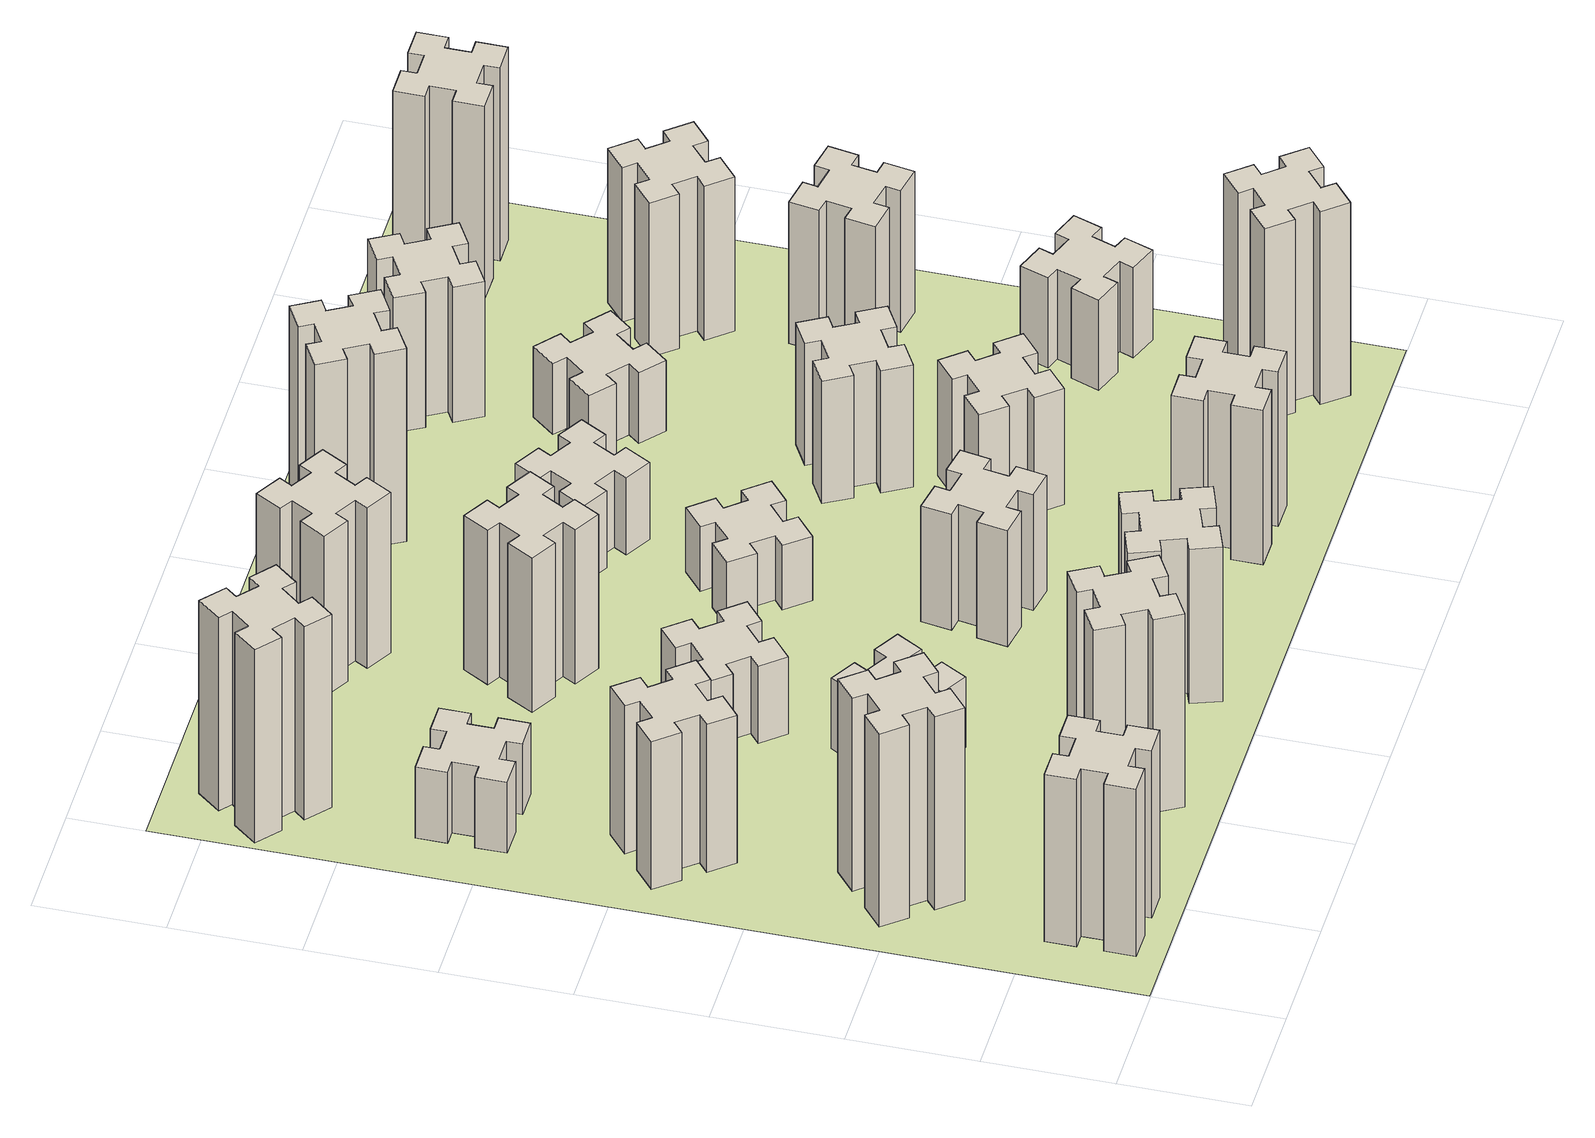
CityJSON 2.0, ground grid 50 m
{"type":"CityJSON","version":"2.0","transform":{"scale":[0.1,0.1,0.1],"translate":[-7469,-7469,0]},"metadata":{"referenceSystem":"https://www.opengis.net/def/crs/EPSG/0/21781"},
"CityObjects":{
"building1":{"type":"Building","attributes":{"class":"1000","function":"1000","usage":"1000","yearOfConstruction":2016,"roofType":"1000","measuredHeight":78,"storeysAboveGround":30,"storeysBelowGround":0},"geometry":[{"type":"Solid","lod":"1","boundaries":[[[[0,1,2,3,4,5,6,7,8,9,10,11,12,13,14,15,16,17,18,19]],[[17,16,20,21]],[[16,15,22,20]],[[15,14,23,22]],[[14,13,24,23]],[[13,12,25,24]],[[12,11,26,25]],[[11,10,27,26]],[[10,9,28,27]],[[9,8,29,28]],[[8,7,30,29]],[[7,6,31,30]],[[6,5,32,31]],[[5,4,33,32]],[[4,3,34,33]],[[3,2,35,34]],[[2,1,36,35]],[[1,0,37,36]],[[0,19,38,37]],[[19,18,39,38]],[[18,17,21,39]],[[24,25,26,27,28,29,30,31,32,33,34,35,36,37,38,39,21,20,22,23]]]]}]},
"building2":{"type":"Building","attributes":{"class":"1000","function":"1000","usage":"1000","yearOfConstruction":2016,"roofType":"1000","measuredHeight":90,"storeysAboveGround":30,"storeysBelowGround":0},"geometry":[{"type":"Solid","lod":"1","boundaries":[[[[40,41,42,43,44,45,46,47,48,49,50,51,52,53,54,55,56,57,58,59]],[[57,56,60,61]],[[56,55,62,60]],[[55,54,63,62]],[[54,53,64,63]],[[53,52,65,64]],[[52,51,66,65]],[[51,50,67,66]],[[50,49,68,67]],[[49,48,69,68]],[[48,47,70,69]],[[47,46,71,70]],[[46,45,72,71]],[[45,44,73,72]],[[44,43,74,73]],[[43,42,75,74]],[[42,41,76,75]],[[41,40,77,76]],[[40,59,78,77]],[[59,58,79,78]],[[58,57,61,79]],[[64,65,66,67,68,69,70,71,72,73,74,75,76,77,78,79,61,60,62,63]]]]}]},
"building3":{"type":"Building","attributes":{"class":"1000","function":"1000","usage":"1000","yearOfConstruction":2016,"roofType":"1000","measuredHeight":69,"storeysAboveGround":30,"storeysBelowGround":0},"geometry":[{"type":"Solid","lod":"1","boundaries":[[[[80,81,82,83,84,85,86,87,88,89,90,91,92,93,94,95,96,97,98,99]],[[97,96,100,101]],[[96,95,102,100]],[[95,94,103,102]],[[94,93,104,103]],[[93,92,105,104]],[[92,91,106,105]],[[91,90,107,106]],[[90,89,108,107]],[[89,88,109,108]],[[88,87,110,109]],[[87,86,111,110]],[[86,85,112,111]],[[85,84,113,112]],[[84,83,114,113]],[[83,82,115,114]],[[82,81,116,115]],[[81,80,117,116]],[[80,99,118,117]],[[99,98,119,118]],[[98,97,101,119]],[[104,105,106,107,108,109,110,111,112,113,114,115,116,117,118,119,101,100,102,103]]]]}]},
"building4":{"type":"Building","attributes":{"class":"1000","function":"1000","usage":"1000","yearOfConstruction":2016,"roofType":"1000","measuredHeight":33,"storeysAboveGround":30,"storeysBelowGround":0},"geometry":[{"type":"Solid","lod":"1","boundaries":[[[[120,121,122,123,124,125,126,127,128,129,130,131,132,133,134,135,136,137,138,139]],[[137,136,140,141]],[[136,135,142,140]],[[135,134,143,142]],[[134,133,144,143]],[[133,132,145,144]],[[132,131,146,145]],[[131,130,147,146]],[[130,129,148,147]],[[129,128,149,148]],[[128,127,150,149]],[[127,126,151,150]],[[126,125,152,151]],[[125,124,153,152]],[[124,123,154,153]],[[123,122,155,154]],[[122,121,156,155]],[[121,120,157,156]],[[120,139,158,157]],[[139,138,159,158]],[[138,137,141,159]],[[144,145,146,147,148,149,150,151,152,153,154,155,156,157,158,159,141,140,142,143]]]]}]},
"building5":{"type":"Building","attributes":{"class":"1000","function":"1000","usage":"1000","yearOfConstruction":2016,"roofType":"1000","measuredHeight":90,"storeysAboveGround":30,"storeysBelowGround":0},"geometry":[{"type":"Solid","lod":"1","boundaries":[[[[160,161,162,163,164,165,166,167,168,169,170,171,172,173,174,175,176,177,178,179]],[[177,176,180,181]],[[176,175,182,180]],[[175,174,183,182]],[[174,173,184,183]],[[173,172,185,184]],[[172,171,186,185]],[[171,170,187,186]],[[170,169,188,187]],[[169,168,189,188]],[[168,167,190,189]],[[167,166,191,190]],[[166,165,192,191]],[[165,164,193,192]],[[164,163,194,193]],[[163,162,195,194]],[[162,161,196,195]],[[161,160,197,196]],[[160,179,198,197]],[[179,178,199,198]],[[178,177,181,199]],[[184,185,186,187,188,189,190,191,192,193,194,195,196,197,198,199,181,180,182,183]]]]}]},
"building6":{"type":"Building","attributes":{"class":"1000","function":"1000","usage":"1000","yearOfConstruction":2016,"roofType":"1000","measuredHeight":90,"storeysAboveGround":30,"storeysBelowGround":0},"geometry":[{"type":"Solid","lod":"1","boundaries":[[[[200,201,202,203,204,205,206,207,208,209,210,211,212,213,214,215,216,217,218,219]],[[217,216,220,221]],[[216,215,222,220]],[[215,214,223,222]],[[214,213,224,223]],[[213,212,225,224]],[[212,211,226,225]],[[211,210,227,226]],[[210,209,228,227]],[[209,208,229,228]],[[208,207,230,229]],[[207,206,231,230]],[[206,205,232,231]],[[205,204,233,232]],[[204,203,234,233]],[[203,202,235,234]],[[202,201,236,235]],[[201,200,237,236]],[[200,219,238,237]],[[219,218,239,238]],[[218,217,221,239]],[[224,225,226,227,228,229,230,231,232,233,234,235,236,237,238,239,221,220,222,223]]]]}]},
"building7":{"type":"Building","attributes":{"class":"1000","function":"1000","usage":"1000","yearOfConstruction":2016,"roofType":"1000","measuredHeight":33,"storeysAboveGround":30,"storeysBelowGround":0},"geometry":[{"type":"Solid","lod":"1","boundaries":[[[[240,241,242,243,244,245,246,247,248,249,250,251,252,253,254,255,256,257,258,259]],[[257,256,260,261]],[[256,255,262,260]],[[255,254,263,262]],[[254,253,264,263]],[[253,252,265,264]],[[252,251,266,265]],[[251,250,267,266]],[[250,249,268,267]],[[249,248,269,268]],[[248,247,270,269]],[[247,246,271,270]],[[246,245,272,271]],[[245,244,273,272]],[[244,243,274,273]],[[243,242,275,274]],[[242,241,276,275]],[[241,240,277,276]],[[240,259,278,277]],[[259,258,279,278]],[[258,257,261,279]],[[264,265,266,267,268,269,270,271,272,273,274,275,276,277,278,279,261,260,262,263]]]]}]},
"building8":{"type":"Building","attributes":{"class":"1000","function":"1000","usage":"1000","yearOfConstruction":2016,"roofType":"1000","measuredHeight":36,"storeysAboveGround":30,"storeysBelowGround":0},"geometry":[{"type":"Solid","lod":"1","boundaries":[[[[280,281,282,283,284,285,286,287,288,289,290,291,292,293,294,295,296,297,298,299]],[[297,296,300,301]],[[296,295,302,300]],[[295,294,303,302]],[[294,293,304,303]],[[293,292,305,304]],[[292,291,306,305]],[[291,290,307,306]],[[290,289,308,307]],[[289,288,309,308]],[[288,287,310,309]],[[287,286,311,310]],[[286,285,312,311]],[[285,284,313,312]],[[284,283,314,313]],[[283,282,315,314]],[[282,281,316,315]],[[281,280,317,316]],[[280,299,318,317]],[[299,298,319,318]],[[298,297,301,319]],[[304,305,306,307,308,309,310,311,312,313,314,315,316,317,318,319,301,300,302,303]]]]}]},
"building9":{"type":"Building","attributes":{"class":"1000","function":"1000","usage":"1000","yearOfConstruction":2016,"roofType":"1000","measuredHeight":72,"storeysAboveGround":30,"storeysBelowGround":0},"geometry":[{"type":"Solid","lod":"1","boundaries":[[[[320,321,322,323,324,325,326,327,328,329,330,331,332,333,334,335,336,337,338,339]],[[337,336,340,341]],[[336,335,342,340]],[[335,334,343,342]],[[334,333,344,343]],[[333,332,345,344]],[[332,331,346,345]],[[331,330,347,346]],[[330,329,348,347]],[[329,328,349,348]],[[328,327,350,349]],[[327,326,351,350]],[[326,325,352,351]],[[325,324,353,352]],[[324,323,354,353]],[[323,322,355,354]],[[322,321,356,355]],[[321,320,357,356]],[[320,339,358,357]],[[339,338,359,358]],[[338,337,341,359]],[[344,345,346,347,348,349,350,351,352,353,354,355,356,357,358,359,341,340,342,343]]]]}]},
"building10":{"type":"Building","attributes":{"class":"1000","function":"1000","usage":"1000","yearOfConstruction":2016,"roofType":"1000","measuredHeight":72,"storeysAboveGround":30,"storeysBelowGround":0},"geometry":[{"type":"Solid","lod":"1","boundaries":[[[[360,361,362,363,364,365,366,367,368,369,370,371,372,373,374,375,376,377,378,379]],[[377,376,380,381]],[[376,375,382,380]],[[375,374,383,382]],[[374,373,384,383]],[[373,372,385,384]],[[372,371,386,385]],[[371,370,387,386]],[[370,369,388,387]],[[369,368,389,388]],[[368,367,390,389]],[[367,366,391,390]],[[366,365,392,391]],[[365,364,393,392]],[[364,363,394,393]],[[363,362,395,394]],[[362,361,396,395]],[[361,360,397,396]],[[360,379,398,397]],[[379,378,399,398]],[[378,377,381,399]],[[384,385,386,387,388,389,390,391,392,393,394,395,396,397,398,399,381,380,382,383]]]]}]},
"building11":{"type":"Building","attributes":{"class":"1000","function":"1000","usage":"1000","yearOfConstruction":2016,"roofType":"1000","measuredHeight":75,"storeysAboveGround":30,"storeysBelowGround":0},"geometry":[{"type":"Solid","lod":"1","boundaries":[[[[400,401,402,403,404,405,406,407,408,409,410,411,412,413,414,415,416,417,418,419]],[[417,416,420,421]],[[416,415,422,420]],[[415,414,423,422]],[[414,413,424,423]],[[413,412,425,424]],[[412,411,426,425]],[[411,410,427,426]],[[410,409,428,427]],[[409,408,429,428]],[[408,407,430,429]],[[407,406,431,430]],[[406,405,432,431]],[[405,404,433,432]],[[404,403,434,433]],[[403,402,435,434]],[[402,401,436,435]],[[401,400,437,436]],[[400,419,438,437]],[[419,418,439,438]],[[418,417,421,439]],[[424,425,426,427,428,429,430,431,432,433,434,435,436,437,438,439,421,420,422,423]]]]}]},
"building12":{"type":"Building","attributes":{"class":"1000","function":"1000","usage":"1000","yearOfConstruction":2016,"roofType":"1000","measuredHeight":54,"storeysAboveGround":30,"storeysBelowGround":0},"geometry":[{"type":"Solid","lod":"1","boundaries":[[[[440,441,442,443,444,445,446,447,448,449,450,451,452,453,454,455,456,457,458,459]],[[457,456,460,461]],[[456,455,462,460]],[[455,454,463,462]],[[454,453,464,463]],[[453,452,465,464]],[[452,451,466,465]],[[451,450,467,466]],[[450,449,468,467]],[[449,448,469,468]],[[448,447,470,469]],[[447,446,471,470]],[[446,445,472,471]],[[445,444,473,472]],[[444,443,474,473]],[[443,442,475,474]],[[442,441,476,475]],[[441,440,477,476]],[[440,459,478,477]],[[459,458,479,478]],[[458,457,461,479]],[[464,465,466,467,468,469,470,471,472,473,474,475,476,477,478,479,461,460,462,463]]]]}]},
"building13":{"type":"Building","attributes":{"class":"1000","function":"1000","usage":"1000","yearOfConstruction":2016,"roofType":"1000","measuredHeight":30,"storeysAboveGround":30,"storeysBelowGround":0},"geometry":[{"type":"Solid","lod":"1","boundaries":[[[[480,481,482,483,484,485,486,487,488,489,490,491,492,493,494,495,496,497,498,499]],[[497,496,500,501]],[[496,495,502,500]],[[495,494,503,502]],[[494,493,504,503]],[[493,492,505,504]],[[492,491,506,505]],[[491,490,507,506]],[[490,489,508,507]],[[489,488,509,508]],[[488,487,510,509]],[[487,486,511,510]],[[486,485,512,511]],[[485,484,513,512]],[[484,483,514,513]],[[483,482,515,514]],[[482,481,516,515]],[[481,480,517,516]],[[480,499,518,517]],[[499,498,519,518]],[[498,497,501,519]],[[504,505,506,507,508,509,510,511,512,513,514,515,516,517,518,519,501,500,502,503]]]]}]},
"building14":{"type":"Building","attributes":{"class":"1000","function":"1000","usage":"1000","yearOfConstruction":2016,"roofType":"1000","measuredHeight":72,"storeysAboveGround":30,"storeysBelowGround":0},"geometry":[{"type":"Solid","lod":"1","boundaries":[[[[520,521,522,523,524,525,526,527,528,529,530,531,532,533,534,535,536,537,538,539]],[[537,536,540,541]],[[536,535,542,540]],[[535,534,543,542]],[[534,533,544,543]],[[533,532,545,544]],[[532,531,546,545]],[[531,530,547,546]],[[530,529,548,547]],[[529,528,549,548]],[[528,527,550,549]],[[527,526,551,550]],[[526,525,552,551]],[[525,524,553,552]],[[524,523,554,553]],[[523,522,555,554]],[[522,521,556,555]],[[521,520,557,556]],[[520,539,558,557]],[[539,538,559,558]],[[538,537,541,559]],[[544,545,546,547,548,549,550,551,552,553,554,555,556,557,558,559,541,540,542,543]]]]}]},
"building15":{"type":"Building","attributes":{"class":"1000","function":"1000","usage":"1000","yearOfConstruction":2016,"roofType":"1000","measuredHeight":36,"storeysAboveGround":30,"storeysBelowGround":0},"geometry":[{"type":"Solid","lod":"1","boundaries":[[[[560,561,562,563,564,565,566,567,568,569,570,571,572,573,574,575,576,577,578,579]],[[577,576,580,581]],[[576,575,582,580]],[[575,574,583,582]],[[574,573,584,583]],[[573,572,585,584]],[[572,571,586,585]],[[571,570,587,586]],[[570,569,588,587]],[[569,568,589,588]],[[568,567,590,589]],[[567,566,591,590]],[[566,565,592,591]],[[565,564,593,592]],[[564,563,594,593]],[[563,562,595,594]],[[562,561,596,595]],[[561,560,597,596]],[[560,579,598,597]],[[579,578,599,598]],[[578,577,581,599]],[[584,585,586,587,588,589,590,591,592,593,594,595,596,597,598,599,581,580,582,583]]]]}]},
"building16":{"type":"Building","attributes":{"class":"1000","function":"1000","usage":"1000","yearOfConstruction":2016,"roofType":"1000","measuredHeight":90,"storeysAboveGround":30,"storeysBelowGround":0},"geometry":[{"type":"Solid","lod":"1","boundaries":[[[[600,601,602,603,604,605,606,607,608,609,610,611,612,613,614,615,616,617,618,619]],[[617,616,620,621]],[[616,615,622,620]],[[615,614,623,622]],[[614,613,624,623]],[[613,612,625,624]],[[612,611,626,625]],[[611,610,627,626]],[[610,609,628,627]],[[609,608,629,628]],[[608,607,630,629]],[[607,606,631,630]],[[606,605,632,631]],[[605,604,633,632]],[[604,603,634,633]],[[603,602,635,634]],[[602,601,636,635]],[[601,600,637,636]],[[600,619,638,637]],[[619,618,639,638]],[[618,617,621,639]],[[624,625,626,627,628,629,630,631,632,633,634,635,636,637,638,639,621,620,622,623]]]]}]},
"building17":{"type":"Building","attributes":{"class":"1000","function":"1000","usage":"1000","yearOfConstruction":2016,"roofType":"1000","measuredHeight":54,"storeysAboveGround":30,"storeysBelowGround":0},"geometry":[{"type":"Solid","lod":"1","boundaries":[[[[640,641,642,643,644,645,646,647,648,649,650,651,652,653,654,655,656,657,658,659]],[[657,656,660,661]],[[656,655,662,660]],[[655,654,663,662]],[[654,653,664,663]],[[653,652,665,664]],[[652,651,666,665]],[[651,650,667,666]],[[650,649,668,667]],[[649,648,669,668]],[[648,647,670,669]],[[647,646,671,670]],[[646,645,672,671]],[[645,644,673,672]],[[644,643,674,673]],[[643,642,675,674]],[[642,641,676,675]],[[641,640,677,676]],[[640,659,678,677]],[[659,658,679,678]],[[658,657,661,679]],[[664,665,666,667,668,669,670,671,672,673,674,675,676,677,678,679,661,660,662,663]]]]}]},
"building18":{"type":"Building","attributes":{"class":"1000","function":"1000","usage":"1000","yearOfConstruction":2016,"roofType":"1000","measuredHeight":57,"storeysAboveGround":30,"storeysBelowGround":0},"geometry":[{"type":"Solid","lod":"1","boundaries":[[[[680,681,682,683,684,685,686,687,688,689,690,691,692,693,694,695,696,697,698,699]],[[697,696,700,701]],[[696,695,702,700]],[[695,694,703,702]],[[694,693,704,703]],[[693,692,705,704]],[[692,691,706,705]],[[691,690,707,706]],[[690,689,708,707]],[[689,688,709,708]],[[688,687,710,709]],[[687,686,711,710]],[[686,685,712,711]],[[685,684,713,712]],[[684,683,714,713]],[[683,682,715,714]],[[682,681,716,715]],[[681,680,717,716]],[[680,699,718,717]],[[699,698,719,718]],[[698,697,701,719]],[[704,705,706,707,708,709,710,711,712,713,714,715,716,717,718,719,701,700,702,703]]]]}]},
"building19":{"type":"Building","attributes":{"class":"1000","function":"1000","usage":"1000","yearOfConstruction":2016,"roofType":"1000","measuredHeight":33,"storeysAboveGround":30,"storeysBelowGround":0},"geometry":[{"type":"Solid","lod":"1","boundaries":[[[[720,721,722,723,724,725,726,727,728,729,730,731,732,733,734,735,736,737,738,739]],[[737,736,740,741]],[[736,735,742,740]],[[735,734,743,742]],[[734,733,744,743]],[[733,732,745,744]],[[732,731,746,745]],[[731,730,747,746]],[[730,729,748,747]],[[729,728,749,748]],[[728,727,750,749]],[[727,726,751,750]],[[726,725,752,751]],[[725,724,753,752]],[[724,723,754,753]],[[723,722,755,754]],[[722,721,756,755]],[[721,720,757,756]],[[720,739,758,757]],[[739,738,759,758]],[[738,737,741,759]],[[744,745,746,747,748,749,750,751,752,753,754,755,756,757,758,759,741,740,742,743]]]]}]},
"building20":{"type":"Building","attributes":{"class":"1000","function":"1000","usage":"1000","yearOfConstruction":2016,"roofType":"1000","measuredHeight":90,"storeysAboveGround":30,"storeysBelowGround":0},"geometry":[{"type":"Solid","lod":"1","boundaries":[[[[760,761,762,763,764,765,766,767,768,769,770,771,772,773,774,775,776,777,778,779]],[[777,776,780,781]],[[776,775,782,780]],[[775,774,783,782]],[[774,773,784,783]],[[773,772,785,784]],[[772,771,786,785]],[[771,770,787,786]],[[770,769,788,787]],[[769,768,789,788]],[[768,767,790,789]],[[767,766,791,790]],[[766,765,792,791]],[[765,764,793,792]],[[764,763,794,793]],[[763,762,795,794]],[[762,761,796,795]],[[761,760,797,796]],[[760,779,798,797]],[[779,778,799,798]],[[778,777,781,799]],[[784,785,786,787,788,789,790,791,792,793,794,795,796,797,798,799,781,780,782,783]]]]}]},
"building21":{"type":"Building","attributes":{"class":"1000","function":"1000","usage":"1000","yearOfConstruction":2016,"roofType":"1000","measuredHeight":63,"storeysAboveGround":30,"storeysBelowGround":0},"geometry":[{"type":"Solid","lod":"1","boundaries":[[[[800,801,802,803,804,805,806,807,808,809,810,811,812,813,814,815,816,817,818,819]],[[817,816,820,821]],[[816,815,822,820]],[[815,814,823,822]],[[814,813,824,823]],[[813,812,825,824]],[[812,811,826,825]],[[811,810,827,826]],[[810,809,828,827]],[[809,808,829,828]],[[808,807,830,829]],[[807,806,831,830]],[[806,805,832,831]],[[805,804,833,832]],[[804,803,834,833]],[[803,802,835,834]],[[802,801,836,835]],[[801,800,837,836]],[[800,819,838,837]],[[819,818,839,838]],[[818,817,821,839]],[[824,825,826,827,828,829,830,831,832,833,834,835,836,837,838,839,821,820,822,823]]]]}]},
"building22":{"type":"Building","attributes":{"class":"1000","function":"1000","usage":"1000","yearOfConstruction":2016,"roofType":"1000","measuredHeight":42,"storeysAboveGround":30,"storeysBelowGround":0},"geometry":[{"type":"Solid","lod":"1","boundaries":[[[[840,841,842,843,844,845,846,847,848,849,850,851,852,853,854,855,856,857,858,859]],[[857,856,860,861]],[[856,855,862,860]],[[855,854,863,862]],[[854,853,864,863]],[[853,852,865,864]],[[852,851,866,865]],[[851,850,867,866]],[[850,849,868,867]],[[849,848,869,868]],[[848,847,870,869]],[[847,846,871,870]],[[846,845,872,871]],[[845,844,873,872]],[[844,843,874,873]],[[843,842,875,874]],[[842,841,876,875]],[[841,840,877,876]],[[840,859,878,877]],[[859,858,879,878]],[[858,857,861,879]],[[864,865,866,867,868,869,870,871,872,873,874,875,876,877,878,879,861,860,862,863]]]]}]},
"building23":{"type":"Building","attributes":{"class":"1000","function":"1000","usage":"1000","yearOfConstruction":2016,"roofType":"1000","measuredHeight":66,"storeysAboveGround":30,"storeysBelowGround":0},"geometry":[{"type":"Solid","lod":"1","boundaries":[[[[880,881,882,883,884,885,886,887,888,889,890,891,892,893,894,895,896,897,898,899]],[[897,896,900,901]],[[896,895,902,900]],[[895,894,903,902]],[[894,893,904,903]],[[893,892,905,904]],[[892,891,906,905]],[[891,890,907,906]],[[890,889,908,907]],[[889,888,909,908]],[[888,887,910,909]],[[887,886,911,910]],[[886,885,912,911]],[[885,884,913,912]],[[884,883,914,913]],[[883,882,915,914]],[[882,881,916,915]],[[881,880,917,916]],[[880,899,918,917]],[[899,898,919,918]],[[898,897,901,919]],[[904,905,906,907,908,909,910,911,912,913,914,915,916,917,918,919,901,900,902,903]]]]}]},
"building24":{"type":"Building","attributes":{"class":"1000","function":"1000","usage":"1000","yearOfConstruction":2016,"roofType":"1000","measuredHeight":72,"storeysAboveGround":30,"storeysBelowGround":0},"geometry":[{"type":"Solid","lod":"1","boundaries":[[[[920,921,922,923,924,925,926,927,928,929,930,931,932,933,934,935,936,937,938,939]],[[937,936,940,941]],[[936,935,942,940]],[[935,934,943,942]],[[934,933,944,943]],[[933,932,945,944]],[[932,931,946,945]],[[931,930,947,946]],[[930,929,948,947]],[[929,928,949,948]],[[928,927,950,949]],[[927,926,951,950]],[[926,925,952,951]],[[925,924,953,952]],[[924,923,954,953]],[[923,922,955,954]],[[922,921,956,955]],[[921,920,957,956]],[[920,939,958,957]],[[939,938,959,958]],[[938,937,941,959]],[[944,945,946,947,948,949,950,951,952,953,954,955,956,957,958,959,941,940,942,943]]]]}]},
"building25":{"type":"Building","attributes":{"class":"1000","function":"1000","usage":"1000","yearOfConstruction":2016,"roofType":"1000","measuredHeight":90,"storeysAboveGround":30,"storeysBelowGround":0},"geometry":[{"type":"Solid","lod":"1","boundaries":[[[[960,961,962,963,964,965,966,967,968,969,970,971,972,973,974,975,976,977,978,979]],[[977,976,980,981]],[[976,975,982,980]],[[975,974,983,982]],[[974,973,984,983]],[[973,972,985,984]],[[972,971,986,985]],[[971,970,987,986]],[[970,969,988,987]],[[969,968,989,988]],[[968,967,990,989]],[[967,966,991,990]],[[966,965,992,991]],[[965,964,993,992]],[[964,963,994,993]],[[963,962,995,994]],[[962,961,996,995]],[[961,960,997,996]],[[960,979,998,997]],[[979,978,999,998]],[[978,977,981,999]],[[984,985,986,987,988,989,990,991,992,993,994,995,996,997,998,999,981,980,982,983]]]]}]},
"landuse1":{"type":"LandUse","attributes":{"name":"plot1","function":"1010"},"geometry":[{"type":"MultiSurface","lod":"1","boundaries":[[[1000,1001,1002,1003]]]}]}
},
"vertices":[
[265,325,0],[265,225,0],[205,225,0],[205,105,0],[325,105,0],[325,165,0],[425,165,0],[425,105,0],[545,105,0],[545,225,0],[485,225,0],[485,325,0],[545,325,0],[545,445,0],[425,445,0],[425,385,0],[325,385,0],[325,445,0],[205,445,0],[205,325,0],[325,385,780],[325,445,780],[425,385,780],[425,445,780],[545,445,780],[545,325,780],[485,325,780],[485,225,780],[545,225,780],[545,105,780],[425,105,780],[425,165,780],[325,165,780],[325,105,780],[205,105,780],[205,225,780],[265,225,780],[265,325,780],[205,325,780],[205,445,780],
[492,1048,0],[427,1124,0],[473,1163,0],[396,1255,0],[304,1178,0],[343,1132,0],[266,1067,0],[228,1113,0],[136,1036,0],[213,944,0],[259,983,0],[323,906,0],[277,868,0],[354,776,0],[446,853,0],[408,899,0],[484,963,0],[523,917,0],[615,994,0],[538,1086,0],[484,963,900],[523,917,900],[408,899,900],[446,853,900],[354,776,900],[277,868,900],[323,906,900],[259,983,900],[213,944,900],[136,1036,900],[228,1113,900],[266,1067,900],[343,1132,900],[304,1178,900],[396,1255,900],[473,1163,900],[427,1124,900],[492,1048,900],[538,1086,900],[615,994,900],
[492,1888,0],[427,1964,0],[473,2003,0],[396,2095,0],[304,2018,0],[343,1972,0],[266,1907,0],[228,1953,0],[136,1876,0],[213,1784,0],[259,1823,0],[323,1746,0],[277,1708,0],[354,1616,0],[446,1693,0],[408,1739,0],[484,1803,0],[523,1757,0],[615,1834,0],[538,1926,0],[484,1803,690],[523,1757,690],[408,1739,690],[446,1693,690],[354,1616,690],[277,1708,690],[323,1746,690],[259,1823,690],[213,1784,690],[136,1876,690],[228,1953,690],[266,1907,690],[343,1972,690],[304,2018,690],[396,2095,690],[473,2003,690],[427,1964,690],[492,1888,690],[538,1926,690],[615,1834,690],
[485,2545,0],[485,2645,0],[545,2645,0],[545,2765,0],[425,2765,0],[425,2705,0],[325,2705,0],[325,2765,0],[205,2765,0],[205,2645,0],[265,2645,0],[265,2545,0],[205,2545,0],[205,2425,0],[325,2425,0],[325,2485,0],[425,2485,0],[425,2425,0],[545,2425,0],[545,2545,0],[425,2485,330],[425,2425,330],[325,2485,330],[325,2425,330],[205,2425,330],[205,2545,330],[265,2545,330],[265,2645,330],[205,2645,330],[205,2765,330],[325,2765,330],[325,2705,330],[425,2705,330],[425,2765,330],[545,2765,330],[545,2645,330],[485,2645,330],[485,2545,330],[545,2545,330],[545,2425,330],
[1127,255,0],[1214,305,0],[1244,253,0],[1348,313,0],[1288,417,0],[1236,387,0],[1186,474,0],[1238,504,0],[1178,608,0],[1074,548,0],[1104,496,0],[1017,446,0],[987,498,0],[883,438,0],[943,334,0],[995,364,0],[1045,277,0],[993,247,0],[1053,143,0],[1157,203,0],[1045,277,900],[993,247,900],[995,364,900],[943,334,900],[883,438,900],[987,498,900],[1017,446,900],[1104,496,900],[1074,548,900],[1178,608,900],[1238,504,900],[1186,474,900],[1236,387,900],[1288,417,900],[1348,313,900],[1244,253,900],[1214,305,900],[1127,255,900],[1157,203,900],[1053,143,900],
[384,3387,0],[308,3452,0],[346,3498,0],[254,3575,0],[177,3483,0],[223,3444,0],[159,3368,0],[113,3406,0],[36,3314,0],[128,3237,0],[166,3283,0],[243,3219,0],[204,3173,0],[296,3096,0],[373,3188,0],[327,3226,0],[392,3303,0],[438,3264,0],[515,3356,0],[423,3433,0],[392,3303,900],[438,3264,900],[327,3226,900],[373,3188,900],[296,3096,900],[204,3173,900],[243,3219,900],[166,3283,900],[128,3237,900],[36,3314,900],[113,3406,900],[159,3368,900],[223,3444,900],[177,3483,900],[254,3575,900],[346,3498,900],[308,3452,900],[384,3387,900],[423,3433,900],[515,3356,900],
[1186,1117,0],[1236,1204,0],[1288,1174,0],[1348,1278,0],[1244,1338,0],[1214,1286,0],[1127,1336,0],[1157,1388,0],[1053,1448,0],[993,1344,0],[1045,1314,0],[995,1227,0],[943,1257,0],[883,1153,0],[987,1093,0],[1017,1145,0],[1104,1095,0],[1074,1043,0],[1178,983,0],[1238,1087,0],[1104,1095,330],[1074,1043,330],[1017,1145,330],[987,1093,330],[883,1153,330],[943,1257,330],[995,1227,330],[1045,1314,330],[993,1344,330],[1053,1448,330],[1157,1388,330],[1127,1336,330],[1214,1286,330],[1244,1338,330],[1348,1278,330],[1288,1174,330],[1236,1204,330],[1186,1117,330],[1238,1087,330],[1178,983,330],
[1083,1972,0],[1006,1907,0],[968,1953,0],[876,1876,0],[953,1784,0],[999,1823,0],[1063,1746,0],[1017,1708,0],[1094,1616,0],[1186,1693,0],[1148,1739,0],[1224,1803,0],[1263,1757,0],[1355,1834,0],[1278,1926,0],[1232,1888,0],[1167,1964,0],[1213,2003,0],[1136,2095,0],[1044,2018,0],[1167,1964,360],[1213,2003,360],[1232,1888,360],[1278,1926,360],[1355,1834,360],[1263,1757,360],[1224,1803,360],[1148,1739,360],[1186,1693,360],[1094,1616,360],[1017,1708,360],[1063,1746,360],[999,1823,360],[953,1784,360],[876,1876,360],[968,1953,360],[1006,1907,360],[1083,1972,360],[1044,2018,360],[1136,2095,360],
[1765,496,0],[1671,462,0],[1650,518,0],[1537,477,0],[1579,364,0],[1635,385,0],[1669,291,0],[1613,270,0],[1654,157,0],[1767,199,0],[1746,255,0],[1840,289,0],[1860,233,0],[1973,274,0],[1932,387,0],[1876,366,0],[1842,460,0],[1898,480,0],[1857,593,0],[1744,552,0],[1842,460,720],[1898,480,720],[1876,366,720],[1932,387,720],[1973,274,720],[1860,233,720],[1840,289,720],[1746,255,720],[1767,199,720],[1654,157,720],[1613,270,720],[1669,291,720],[1635,385,720],[1579,364,720],[1537,477,720],[1650,518,720],[1671,462,720],[1765,496,720],[1744,552,720],[1857,593,720],
[1314,2666,0],[1227,2716,0],[1257,2768,0],[1153,2828,0],[1093,2724,0],[1145,2694,0],[1095,2607,0],[1043,2637,0],[983,2533,0],[1087,2473,0],[1117,2525,0],[1204,2475,0],[1174,2423,0],[1278,2363,0],[1338,2467,0],[1286,2497,0],[1336,2584,0],[1388,2554,0],[1448,2658,0],[1344,2718,0],[1336,2584,720],[1388,2554,720],[1286,2497,720],[1338,2467,720],[1278,2363,720],[1174,2423,720],[1204,2475,720],[1117,2525,720],[1087,2473,720],[983,2533,720],[1043,2637,720],[1095,2607,720],[1145,2694,720],[1093,2724,720],[1153,2828,720],[1257,2768,720],[1227,2716,720],[1314,2666,720],[1344,2718,720],[1448,2658,720],
[1214,3406,0],[1127,3456,0],[1157,3508,0],[1053,3568,0],[993,3464,0],[1045,3434,0],[995,3347,0],[943,3377,0],[883,3273,0],[987,3213,0],[1017,3265,0],[1104,3215,0],[1074,3163,0],[1178,3103,0],[1238,3207,0],[1186,3237,0],[1236,3324,0],[1288,3294,0],[1348,3398,0],[1244,3458,0],[1236,3324,750],[1288,3294,750],[1186,3237,750],[1238,3207,750],[1178,3103,750],[1074,3163,750],[1104,3215,750],[1017,3265,750],[987,3213,750],[883,3273,750],[943,3377,750],[995,3347,750],[1045,3434,750],[993,3464,750],[1053,3568,750],[1157,3508,750],[1127,3456,750],[1214,3406,750],[1244,3458,750],[1348,3398,750],
[2055,1047,0],[2072,1145,0],[2131,1135,0],[2152,1253,0],[2034,1274,0],[2024,1215,0],[1925,1232,0],[1936,1291,0],[1817,1312,0],[1797,1194,0],[1856,1184,0],[1838,1085,0],[1779,1096,0],[1758,977,0],[1877,957,0],[1887,1016,0],[1985,998,0],[1975,939,0],[2093,918,0],[2114,1037,0],[1985,998,540],[1975,939,540],[1887,1016,540],[1877,957,540],[1758,977,540],[1779,1096,540],[1838,1085,540],[1856,1184,540],[1797,1194,540],[1817,1312,540],[1936,1291,540],[1925,1232,540],[2024,1215,540],[2034,1274,540],[2152,1253,540],[2131,1135,540],[2072,1145,540],[2055,1047,540],[2114,1037,540],[2093,918,540],
[1972,1988,0],[1907,2064,0],[1953,2103,0],[1876,2195,0],[1784,2118,0],[1823,2072,0],[1746,2007,0],[1708,2053,0],[1616,1976,0],[1693,1884,0],[1739,1923,0],[1803,1846,0],[1757,1808,0],[1834,1716,0],[1926,1793,0],[1888,1839,0],[1964,1903,0],[2003,1857,0],[2095,1934,0],[2018,2026,0],[1964,1903,300],[2003,1857,300],[1888,1839,300],[1926,1793,300],[1834,1716,300],[1757,1808,300],[1803,1846,300],[1739,1923,300],[1693,1884,300],[1616,1976,300],[1708,2053,300],[1746,2007,300],[1823,2072,300],[1784,2118,300],[1876,2195,300],[1953,2103,300],[1907,2064,300],[1972,1988,300],[2018,2026,300],[2095,1934,300],
[2705,325,0],[2705,425,0],[2765,425,0],[2765,545,0],[2645,545,0],[2645,485,0],[2545,485,0],[2545,545,0],[2425,545,0],[2425,425,0],[2485,425,0],[2485,325,0],[2425,325,0],[2425,205,0],[2545,205,0],[2545,265,0],[2645,265,0],[2645,205,0],[2765,205,0],[2765,325,0],[2645,265,720],[2645,205,720],[2545,265,720],[2545,205,720],[2425,205,720],[2425,325,720],[2485,325,720],[2485,425,720],[2425,425,720],[2425,545,720],[2545,545,720],[2545,485,720],[2645,485,720],[2645,545,720],[2765,545,720],[2765,425,720],[2705,425,720],[2705,325,720],[2765,325,720],[2765,205,720],
[2026,2497,0],[2076,2584,0],[2128,2554,0],[2188,2658,0],[2084,2718,0],[2054,2666,0],[1967,2716,0],[1997,2768,0],[1893,2828,0],[1833,2724,0],[1885,2694,0],[1835,2607,0],[1783,2637,0],[1723,2533,0],[1827,2473,0],[1857,2525,0],[1944,2475,0],[1914,2423,0],[2018,2363,0],[2078,2467,0],[1944,2475,360],[1914,2423,360],[1857,2525,360],[1827,2473,360],[1723,2533,360],[1783,2637,360],[1835,2607,360],[1885,2694,360],[1833,2724,360],[1893,2828,360],[1997,2768,360],[1967,2716,360],[2054,2666,360],[2084,2718,360],[2188,2658,360],[2128,2554,360],[2076,2584,360],[2026,2497,360],[2078,2467,360],[2018,2363,360],
[1844,3556,0],[1757,3506,0],[1727,3558,0],[1623,3498,0],[1683,3394,0],[1735,3424,0],[1785,3337,0],[1733,3307,0],[1793,3203,0],[1897,3263,0],[1867,3315,0],[1954,3365,0],[1984,3313,0],[2088,3373,0],[2028,3477,0],[1976,3447,0],[1926,3534,0],[1978,3564,0],[1918,3668,0],[1814,3608,0],[1926,3534,900],[1978,3564,900],[1976,3447,900],[2028,3477,900],[2088,3373,900],[1984,3313,900],[1954,3365,900],[1867,3315,900],[1897,3263,900],[1793,3203,900],[1733,3307,900],[1785,3337,900],[1735,3424,900],[1683,3394,900],[1623,3498,900],[1727,3558,900],[1757,3506,900],[1844,3556,900],[1814,3608,900],[1918,3668,900],
[2628,1099,0],[2704,1163,0],[2743,1117,0],[2835,1194,0],[2758,1286,0],[2712,1248,0],[2647,1324,0],[2693,1363,0],[2616,1455,0],[2524,1378,0],[2563,1332,0],[2486,1267,0],[2448,1313,0],[2356,1236,0],[2433,1144,0],[2479,1183,0],[2543,1106,0],[2497,1068,0],[2574,976,0],[2666,1053,0],[2543,1106,540],[2497,1068,540],[2479,1183,540],[2433,1144,540],[2356,1236,540],[2448,1313,540],[2486,1267,540],[2563,1332,540],[2524,1378,540],[2616,1455,540],[2693,1363,540],[2647,1324,540],[2712,1248,540],[2758,1286,540],[2835,1194,540],[2743,1117,540],[2704,1163,540],[2628,1099,540],[2666,1053,540],[2574,976,540],
[2475,1744,0],[2525,1657,0],[2473,1627,0],[2533,1523,0],[2637,1583,0],[2607,1635,0],[2694,1685,0],[2724,1633,0],[2828,1693,0],[2768,1797,0],[2716,1767,0],[2666,1854,0],[2718,1884,0],[2658,1988,0],[2554,1928,0],[2584,1876,0],[2497,1826,0],[2467,1878,0],[2363,1818,0],[2423,1714,0],[2497,1826,570],[2467,1878,570],[2584,1876,570],[2554,1928,570],[2658,1988,570],[2718,1884,570],[2666,1854,570],[2716,1767,570],[2768,1797,570],[2828,1693,570],[2724,1633,570],[2694,1685,570],[2607,1635,570],[2637,1583,570],[2533,1523,570],[2473,1627,570],[2525,1657,570],[2475,1744,570],[2423,1714,570],[2363,1818,570],
[2486,2643,0],[2563,2579,0],[2524,2533,0],[2616,2456,0],[2693,2548,0],[2647,2586,0],[2712,2663,0],[2758,2624,0],[2835,2716,0],[2743,2793,0],[2704,2747,0],[2628,2812,0],[2666,2858,0],[2574,2935,0],[2497,2843,0],[2543,2804,0],[2479,2728,0],[2433,2766,0],[2356,2674,0],[2448,2597,0],[2479,2728,330],[2433,2766,330],[2543,2804,330],[2497,2843,330],[2574,2935,330],[2666,2858,330],[2628,2812,330],[2704,2747,330],[2743,2793,330],[2835,2716,330],[2758,2624,330],[2712,2663,330],[2647,2586,330],[2693,2548,330],[2616,2456,330],[2524,2533,330],[2563,2579,330],[2486,2643,330],[2448,2597,330],[2356,2674,330],
[3468,259,0],[3544,323,0],[3583,277,0],[3675,354,0],[3598,446,0],[3552,408,0],[3487,484,0],[3533,523,0],[3456,615,0],[3364,538,0],[3403,492,0],[3326,427,0],[3288,473,0],[3196,396,0],[3273,304,0],[3319,343,0],[3383,266,0],[3337,228,0],[3414,136,0],[3506,213,0],[3383,266,900],[3337,228,900],[3319,343,900],[3273,304,900],[3196,396,900],[3288,473,900],[3326,427,900],[3403,492,900],[3364,538,900],[3456,615,900],[3533,523,900],[3487,484,900],[3552,408,900],[3598,446,900],[3675,354,900],[3583,277,900],[3544,323,900],[3468,259,900],[3506,213,900],[3414,136,900],
[2716,3347,0],[2666,3434,0],[2718,3464,0],[2658,3568,0],[2554,3508,0],[2584,3456,0],[2497,3406,0],[2467,3458,0],[2363,3398,0],[2423,3294,0],[2475,3324,0],[2525,3237,0],[2473,3207,0],[2533,3103,0],[2637,3163,0],[2607,3215,0],[2694,3265,0],[2724,3213,0],[2828,3273,0],[2768,3377,0],[2694,3265,630],[2724,3213,630],[2607,3215,630],[2637,3163,630],[2533,3103,630],[2473,3207,630],[2525,3237,630],[2475,3324,630],[2423,3294,630],[2363,3398,630],[2467,3458,630],[2497,3406,630],[2584,3456,630],[2554,3508,630],[2658,3568,630],[2718,3464,630],[2666,3434,630],[2716,3347,630],[2768,3377,630],[2828,3273,630],
[3351,1029,0],[3445,995,0],[3424,939,0],[3537,897,0],[3578,1010,0],[3522,1031,0],[3556,1125,0],[3612,1104,0],[3653,1217,0],[3540,1258,0],[3520,1202,0],[3426,1236,0],[3447,1292,0],[3334,1333,0],[3293,1220,0],[3349,1200,0],[3315,1106,0],[3259,1127,0],[3217,1014,0],[3330,973,0],[3315,1106,420],[3259,1127,420],[3349,1200,420],[3293,1220,420],[3334,1333,420],[3447,1292,420],[3426,1236,420],[3520,1202,420],[3540,1258,420],[3653,1217,420],[3612,1104,420],[3556,1125,420],[3522,1031,420],[3578,1010,420],[3537,897,420],[3424,939,420],[3445,995,420],[3351,1029,420],[3330,973,420],[3217,1014,420],
[3267,1856,0],[3365,1838,0],[3355,1779,0],[3473,1758,0],[3494,1877,0],[3435,1887,0],[3452,1985,0],[3511,1975,0],[3532,2093,0],[3414,2114,0],[3404,2055,0],[3305,2072,0],[3316,2131,0],[3197,2152,0],[3177,2034,0],[3236,2024,0],[3218,1925,0],[3159,1936,0],[3138,1817,0],[3257,1797,0],[3218,1925,660],[3159,1936,660],[3236,2024,660],[3177,2034,660],[3197,2152,660],[3316,2131,660],[3305,2072,660],[3404,2055,660],[3414,2114,660],[3532,2093,660],[3511,1975,660],[3452,1985,660],[3435,1887,660],[3494,1877,660],[3473,1758,660],[3355,1779,660],[3365,1838,660],[3267,1856,660],[3257,1797,660],[3138,1817,660],
[3119,2563,0],[3183,2486,0],[3137,2448,0],[3214,2356,0],[3306,2433,0],[3268,2479,0],[3344,2543,0],[3383,2497,0],[3475,2574,0],[3398,2666,0],[3352,2628,0],[3287,2704,0],[3333,2743,0],[3256,2835,0],[3164,2758,0],[3203,2712,0],[3126,2647,0],[3088,2693,0],[2996,2616,0],[3073,2524,0],[3126,2647,720],[3088,2693,720],[3203,2712,720],[3164,2758,720],[3256,2835,720],[3333,2743,720],[3287,2704,720],[3352,2628,720],[3398,2666,720],[3475,2574,720],[3383,2497,720],[3344,2543,720],[3268,2479,720],[3306,2433,720],[3214,2356,720],[3137,2448,720],[3183,2486,720],[3119,2563,720],[3073,2524,720],[2996,2616,720],
[3285,3325,0],[3385,3325,0],[3385,3265,0],[3505,3265,0],[3505,3385,0],[3445,3385,0],[3445,3485,0],[3505,3485,0],[3505,3605,0],[3385,3605,0],[3385,3545,0],[3285,3545,0],[3285,3605,0],[3165,3605,0],[3165,3485,0],[3225,3485,0],[3225,3385,0],[3165,3385,0],[3165,3265,0],[3285,3265,0],[3225,3385,900],[3165,3385,900],[3225,3485,900],[3165,3485,900],[3165,3605,900],[3285,3605,900],[3285,3545,900],[3385,3545,900],[3385,3605,900],[3505,3605,900],[3505,3485,900],[3445,3485,900],[3445,3385,900],[3505,3385,900],[3505,3265,900],[3385,3265,900],[3385,3325,900],[3285,3325,900],[3285,3265,900],[3165,3265,900],
[5,3705,0],[3705,3705,0],[3705,5,0],[5,5,0]
]}
